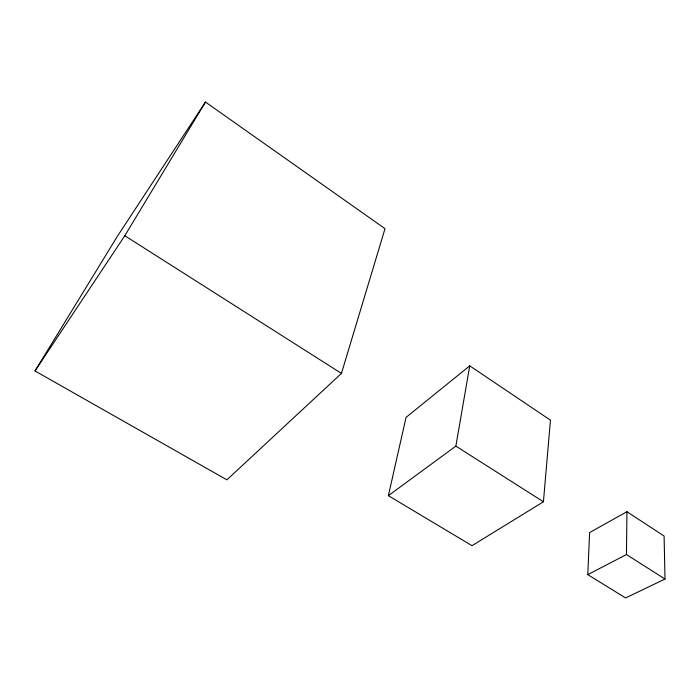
<?xml version="1.0" encoding="UTF-8"?>
<svg xmlns="http://www.w3.org/2000/svg" width="700" height="700" viewBox="0 0 700 700"><rect width="100%" height="100%" fill="white"/><g stroke="black" fill="none" stroke-linecap="round" stroke-linejoin="round"><path stroke-width="1.05" d="M665 579.031L626.456 554.54L626.946 511.718L589.61 532.577L587.773 574.639L625.608 597.949L665 579.031L664.099 536.043L626.946 511.718M543.428 501.769L550.454 420.149L469.735 365.846L406.053 417.384L388.377 495.661L472.019 545.685L543.428 501.769L455.858 446.119L469.735 365.846M341.442 373.406L385.017 228.672L205.468 102.051L117.224 236.547L35 370.956L226.888 479.832L341.442 373.406L124.801 235.725L205.468 102.051M35 370.956L124.801 235.725M388.377 495.661L455.858 446.119M587.773 574.639L626.456 554.54"/></g></svg>
